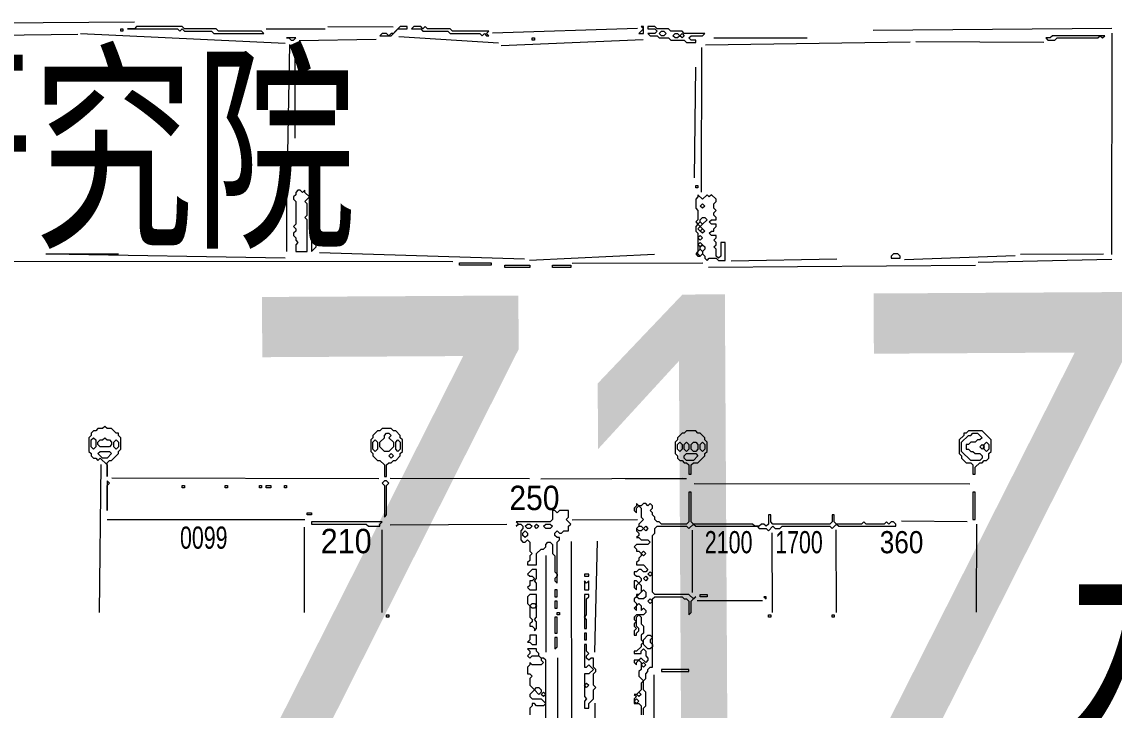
# Model space of a CAD drawing. Extents: x -538 to 2048, y 10 to 1392.
# Drawn here: x 723.5 to 1204.1, y 1067 to 1370.1 of the extents above; entities that cross this region are included whole.
import ezdxf

# ---------------------------------------------------------------- set-up
doc = ezdxf.new("R2010")
doc.units = 0
for name, color, linetype, lineweight in [('OCR_TEXT', 6, 'Continuous', 0), ('TRACE_CURVE', 6, 'Continuous', 0), ('TRACE_STRAIGHT', 5, 'Continuous', 0), ('TRACE_TEXT_SYMBOL', 6, 'Continuous', 0)]:
    doc.layers.add(name, color=color, linetype=linetype, lineweight=lineweight)
doc.styles.add('wqy-unicode', font='wqy-unicode.lff')

msp = doc.modelspace()

# ---------------------------------------------------------------- linework, layer by layer
at = {"layer": 'TRACE_CURVE', "color": 6}
for points in [[(1017, 1163), (1017, 1150), (1016, 1149), (1005, 1149), (1004, 1150), (1003, 1150), (1002, 1151), (1002, 1152), (1001, 1153), (1001, 1154), (1000, 1155), (1001, 1156), (1001, 1157), (1000, 1158), (999, 1157), (998, 1158), (997, 1158), (996, 1157), (995, 1157), (994, 1158), (994, 1157), (993, 1156), (993, 1155), (994, 1154), (994, 1156), (995, 1157), (996, 1156), (996, 1152), (997, 1151), (995, 1149), (995, 1148), (994, 1147), (994, 1146), (995, 1145), (995, 1144), (994, 1143), (995, 1143), (996, 1142), (999, 1142), (1000, 1141), (999, 1140), (994, 1140), (993, 1139), (994, 1138), (994, 1137), (995, 1137), (996, 1136), (996, 1135), (995, 1134), (995, 1133), (994, 1132), (994, 1131), (997, 1131), (999, 1129), (998, 1128), (997, 1128), (996, 1129), (995, 1129), (994, 1128), (993, 1128), (993, 1127), (994, 1126), (995, 1126), (996, 1125)], [(1016, 1148), (1017, 1147), (1019, 1149), (1020, 1148), (1047, 1148), (1048, 1147), (1051, 1147), (1052, 1146), (1054, 1148), (1055, 1147), (1057, 1147), (1058, 1148), (1079, 1148), (1080, 1147), (1082, 1149), (1083, 1148), (1108, 1148), (1108, 1149), (1107, 1150), (1106, 1150), (1105, 1149), (1104, 1150), (1103, 1149), (1095, 1149), (1094, 1150), (1093, 1149), (1082, 1149), (1081, 1150), (1081, 1153), (1080, 1153), (1080, 1150), (1079, 1149), (1054, 1149), (1053, 1150), (1053, 1153), (1052, 1153), (1052, 1149), (1051, 1148), (1050, 1149), (1049, 1149), (1048, 1148), (1046, 1148), (1045, 1149), (1019, 1149), (1018, 1150), (1018, 1163), (1017, 1163)], [(997, 1065), (997, 1068), (998, 1069), (998, 1075), (997, 1076), (997, 1080), (998, 1081), (998, 1083), (999, 1084), (999, 1085), (1000, 1086), (1001, 1086), (1001, 1116), (1002, 1117), (1014, 1117), (1015, 1116), (1016, 1116), (1017, 1115), (1017, 1109), (1018, 1110), (1018, 1115), (1020, 1117), (1019, 1116), (1017, 1118), (1002, 1118), (1001, 1119), (1001, 1144), (1002, 1145), (1002, 1147), (1003, 1148), (1016, 1148)], [(996, 1125), (996, 1124), (995, 1123), (994, 1124), (993, 1124), (993, 1121), (994, 1120), (994, 1122), (995, 1123), (996, 1122), (996, 1119), (995, 1118), (994, 1118), (994, 1117), (993, 1116), (993, 1115), (994, 1114), (994, 1113), (993, 1112), (994, 1111), (994, 1113), (995, 1114), (996, 1113), (996, 1111), (997, 1112), (998, 1111), (998, 1110), (997, 1109), (994, 1109), (993, 1108), (993, 1107), (994, 1106), (993, 1105), (993, 1104), (994, 1103), (993, 1102), (993, 1100), (994, 1100), (994, 1101), (995, 1102), (995, 1103), (994, 1104), (994, 1108), (995, 1109), (996, 1108), (996, 1105), (997, 1104), (997, 1101), (996, 1100), (996, 1098), (997, 1097), (996, 1096), (996, 1095), (994, 1093), (993, 1093), (993, 1092), (996, 1092), (996, 1093), (997, 1094), (998, 1093), (998, 1091), (999, 1090), (999, 1089), (998, 1088)], [(998, 1088), (996, 1090), (995, 1089), (993, 1089), (993, 1088), (994, 1087), (994, 1088), (995, 1089), (996, 1088), (996, 1085), (995, 1084), (995, 1082), (997, 1080), (996, 1079), (996, 1076), (994, 1074), (993, 1074), (994, 1073), (993, 1072), (993, 1070), (995, 1070), (996, 1069), (996, 1065)]]:
    msp.add_lwpolyline(points, dxfattribs=at)
for points in [[(994, 1147), (995, 1148), (996, 1148), (997, 1147), (996, 1146), (995, 1146)], [(997, 1147), (998, 1148), (999, 1147), (998, 1146)], [(996, 1136), (997, 1137), (998, 1136), (997, 1135)], [(997, 1125), (998, 1126), (999, 1125), (998, 1124)], [(999, 1127), (1000, 1128), (1001, 1127), (1000, 1126)], [(997, 1120), (998, 1119), (998, 1117), (997, 1116), (995, 1116), (994, 1117)], [(999, 1115), (1000, 1116), (1001, 1115), (1000, 1114)], [(999, 1100), (1000, 1100), (1001, 1099), (1000, 1098), (1000, 1097), (1001, 1096), (1001, 1095), (1000, 1094), (999, 1094), (997, 1096), (997, 1098)], [(996, 1087), (997, 1088), (998, 1087), (997, 1086)], [(993, 1071), (994, 1072), (995, 1071), (994, 1070)], [(994, 1074), (995, 1075), (996, 1074), (995, 1073)]]:
    msp.add_lwpolyline(points, close=True, dxfattribs=at)
at = {"layer": 'TRACE_STRAIGHT', "color": 5}
for p, q in [((671.62, 1369.4), (773.13, 1370.11)), ((749.37, 1365), (839.4, 1360.71)), ((831, 1367), (857, 1367)), ((858.12, 1367.99), (886.88, 1367.84)), ((930.58, 1365.29), (994.38, 1367.38)), ((1098.11, 1366.44), (1203.14, 1367.36)), ((1203.1, 1267.63), (1203.25, 1365.12)), ((666.85, 1363.65), (748.13, 1364.64)), ((845.59, 1361.83), (879.38, 1362.54)), ((889.36, 1363.62), (933.25, 1360.8)), ((934.34, 1359.74), (996.89, 1362.34)), ((1024.36, 1359.97), (1114.39, 1361.25)), ((1028, 1363), (1069, 1363)), ((1116.87, 1361.43), (1173.13, 1361.18)), ((840.18, 1296.36), (841.4, 1360.13)), ((843.57, 1360.13), (843.62, 1318.87)), ((1022.52, 1295.12), (1022.67, 1358.88)), ((1019.51, 1301.36), (1020.11, 1350.13)), ((840, 1309), (840, 1269)), ((619.38, 1264.77), (913.13, 1264.65)), ((734, 1268), (766, 1268)), ((735.61, 1267.93), (839.37, 1266.17)), ((854.41, 1268.6), (944.65, 1265.73)), ((946.81, 1265.12), (1001.93, 1267.81)), ((965.62, 1263.85), (1023.12, 1264.05)), ((1035.61, 1264.92), (1082.15, 1265.7)), ((1111.86, 1265.5), (1160.64, 1267.26)), ((1144.34, 1264.25), (1203.11, 1265.62)), ((1162.86, 1267.86), (1199.38, 1268.01)), ((1025.62, 1262.06), (1143.13, 1263.01)), ((757.7, 1110.12), (758.34, 1175.14)), ((763.12, 1169.3), (880.63, 1169.04)), ((885.63, 1169.14), (946.88, 1169.12)), ((951.87, 1168.92), (1014.38, 1169.22)), ((989, 1169), (1016, 1169)), ((1019.37, 1166.86), (1140.62, 1166.67)), ((761, 1151), (848, 1151)), ((885.63, 1148.72), (936.89, 1148.89)), ((965.62, 1150.85), (994.38, 1150.95)), ((1110.61, 1150.45), (1139.39, 1150.08)), ((1143.61, 1110.13), (1143.64, 1148.88)), ((847.82, 1110.12), (847.89, 1147.63)), ((881.99, 1110.12), (882.08, 1146.38)), ((1018.58, 1118.87), (1018.58, 1146.37)), ((1053.57, 1145.13), (1053.62, 1110.12)), ((1081.67, 1146.38), (1081.75, 1110.12)), ((965.27, 1141.38), (965.29, 1042.62)), ((975.63, 1092.62), (976.84, 1141.41)), ((954.2, 1092.63), (954.23, 1135.13)), ((1020.62, 1115.36), (1049.38, 1115.28)), ((959.18, 1090.13), (959.24, 1042.63)), ((1001.51, 1082.63), (1001.67, 1051.37)), ((975.58, 1070.14), (976.07, 1037.61))]:
    msp.add_line(p, q, dxfattribs=at)
at = {"layer": 'TRACE_TEXT_SYMBOL', "color": 6}
for points in [[(767, 1367), (768, 1367), (768, 1366), (767, 1366)], [(774, 1368), (773, 1367), (770, 1367), (792, 1367), (793, 1366), (794, 1367), (795, 1366), (807, 1366), (808, 1365), (830, 1365), (829, 1366), (810, 1366), (809, 1367), (795, 1367), (794, 1368)], [(890, 1368), (887, 1365), (886, 1365), (885, 1364), (884, 1365), (882, 1365), (881, 1364), (886, 1364), (889, 1367), (893, 1367), (893, 1368)], [(896, 1368), (895, 1367), (899, 1367), (900, 1366), (911, 1366), (912, 1365), (925, 1365), (926, 1364), (927, 1365), (928, 1364), (929, 1364), (928, 1365), (929, 1366), (913, 1366), (912, 1367), (902, 1367), (901, 1368), (900, 1367), (899, 1368)], [(996, 1368), (997, 1367), (995, 1365), (997, 1365), (997, 1368)], [(999, 1368), (999, 1367), (1002, 1367), (1003, 1366), (1002, 1365), (999, 1365), (1000, 1364), (1003, 1364), (1004, 1363), (1008, 1363), (1009, 1362), (1015, 1362), (1016, 1361), (1020, 1361), (1020, 1362), (1018, 1362), (1017, 1363), (1018, 1364), (1023, 1364), (1024, 1365), (1015, 1365), (1014, 1366), (1009, 1366), (1008, 1367), (1003, 1367), (1002, 1368)], [(1004, 1365), (1005, 1366), (1006, 1366), (1007, 1365), (1006, 1364), (1005, 1364)], [(1010, 1364), (1011, 1365), (1012, 1365), (1013, 1364), (1012, 1363), (1011, 1363)], [(1013, 1364), (1014, 1365), (1015, 1364), (1014, 1363)], [(840, 1363), (841, 1363), (842, 1362), (843, 1362), (844, 1363)], [(948, 1363), (949, 1363), (949, 1362), (948, 1362)], [(1177, 1364), (1176, 1363), (1174, 1363), (1175, 1362), (1178, 1362), (1179, 1363), (1197, 1363), (1198, 1364), (1199, 1363), (1200, 1364)], [(1020, 1298), (1021, 1298), (1021, 1297), (1020, 1297)], [(845, 1296), (844, 1295), (844, 1294), (843, 1293), (843, 1292), (844, 1291), (844, 1281), (843, 1280), (844, 1279), (844, 1278), (843, 1277), (843, 1276), (844, 1275), (844, 1274), (845, 1273), (844, 1272), (844, 1269), (849, 1269), (849, 1283), (848, 1284), (849, 1285), (849, 1290), (848, 1291), (850, 1293), (851, 1292), (851, 1269), (853, 1271), (853, 1277), (854, 1278), (854, 1279), (853, 1280), (853, 1281), (854, 1282), (854, 1293), (853, 1293), (852, 1294), (851, 1294), (850, 1293), (848, 1295), (848, 1296), (847, 1295), (846, 1296)], [(1021, 1294), (1021, 1293), (1020, 1292), (1020, 1288), (1021, 1287), (1021, 1283), (1020, 1282), (1021, 1281), (1020, 1280), (1020, 1278), (1021, 1277), (1021, 1269), (1020, 1268), (1021, 1267), (1022, 1267), (1023, 1268), (1024, 1267), (1024, 1266), (1025, 1265), (1026, 1266), (1029, 1266), (1030, 1265), (1033, 1265), (1033, 1273), (1031, 1273), (1031, 1267), (1030, 1266), (1029, 1267), (1029, 1270), (1028, 1271), (1029, 1272), (1029, 1273), (1028, 1274), (1029, 1275), (1029, 1276), (1027, 1276), (1026, 1277), (1027, 1278), (1028, 1278), (1028, 1279), (1029, 1280), (1029, 1281), (1027, 1281), (1026, 1282), (1027, 1283), (1029, 1283), (1029, 1284), (1028, 1285), (1028, 1286), (1029, 1287), (1028, 1288), (1028, 1290), (1029, 1291), (1029, 1292), (1027, 1294), (1026, 1293), (1025, 1294), (1023, 1292)], [(1022, 1289), (1023, 1290), (1024, 1289), (1023, 1288)], [(1022, 1283), (1023, 1284), (1024, 1284), (1025, 1283), (1023, 1281), (1022, 1282)], [(1021, 1281), (1022, 1282), (1023, 1281), (1022, 1280)], [(1021, 1279), (1022, 1280), (1023, 1279), (1022, 1278)], [(1022, 1278), (1023, 1279), (1024, 1278), (1023, 1277)], [(1021, 1275), (1022, 1276), (1023, 1275), (1022, 1274)], [(1021, 1272), (1022, 1273), (1023, 1272), (1022, 1271)], [(1021, 1269), (1022, 1270), (1023, 1269), (1023, 1268), (1022, 1267), (1021, 1268)], [(1022, 1271), (1023, 1272), (1024, 1271), (1024, 1270), (1023, 1269), (1022, 1270)], [(1107, 1268), (1106, 1267), (1106, 1266), (1110, 1266), (1110, 1267), (1109, 1268)], [(916, 1264), (930, 1264), (930, 1263), (916, 1263)], [(936, 1263), (947, 1263), (947, 1262), (936, 1262)], [(957, 1263), (965, 1263), (965, 1262), (957, 1262)], [(760, 1192), (759, 1191), (757, 1191), (756, 1190), (755, 1190), (754, 1189), (754, 1188), (753, 1187), (753, 1181), (754, 1180), (754, 1179), (755, 1178), (756, 1178), (757, 1177), (758, 1178), (761, 1175), (761, 1170), (761, 1176), (762, 1177), (763, 1177), (766, 1180), (766, 1181), (767, 1182), (767, 1187), (766, 1188), (766, 1189), (765, 1189), (763, 1191), (761, 1191)], [(882, 1191), (881, 1190), (880, 1190), (878, 1188), (878, 1187), (877, 1186), (877, 1181), (878, 1180), (878, 1179), (880, 1177), (881, 1177), (883, 1175), (883, 1170), (884, 1170), (884, 1175), (885, 1176), (886, 1176), (887, 1177), (888, 1177), (890, 1179), (890, 1180), (891, 1181), (891, 1186), (890, 1187), (890, 1188), (888, 1190), (887, 1190), (886, 1191)], [(883, 1188), (884, 1189), (885, 1189), (886, 1188), (885, 1187), (887, 1185), (887, 1183), (885, 1181), (883, 1181), (881, 1183), (881, 1185), (883, 1187)], [(1016, 1190), (1015, 1189), (1014, 1189), (1012, 1187), (1012, 1186), (1011, 1185), (1011, 1180), (1012, 1179), (1012, 1178), (1013, 1177), (1014, 1177), (1015, 1176), (1016, 1176), (1017, 1175), (1017, 1171), (1018, 1171), (1018, 1175), (1019, 1176), (1021, 1176), (1024, 1179), (1024, 1180), (1025, 1181), (1025, 1185), (1024, 1186), (1024, 1187), (1022, 1189), (1021, 1189), (1020, 1190)], [(1140, 1190), (1139, 1189), (1138, 1189), (1138, 1188), (1136, 1186), (1136, 1180), (1137, 1179), (1137, 1178), (1139, 1176), (1141, 1176), (1142, 1175), (1142, 1171), (1143, 1171), (1143, 1174), (1145, 1176), (1146, 1176), (1147, 1177), (1148, 1177), (1149, 1178), (1149, 1180), (1150, 1181), (1150, 1186), (1146, 1190)], [(1141, 1188), (1142, 1189), (1144, 1189), (1146, 1187), (1145, 1186), (1144, 1186), (1143, 1185), (1141, 1185), (1140, 1184), (1139, 1184), (1139, 1182), (1140, 1182), (1141, 1181), (1142, 1181), (1143, 1180), (1145, 1180), (1146, 1179), (1146, 1178), (1145, 1177), (1141, 1177), (1137, 1181), (1137, 1185), (1140, 1188)], [(754, 1186), (755, 1187), (756, 1186), (756, 1183), (755, 1182), (754, 1183)], [(759, 1186), (760, 1187), (761, 1186), (762, 1186), (763, 1185), (763, 1184), (762, 1183), (758, 1183), (757, 1184), (757, 1185), (758, 1186)], [(764, 1185), (765, 1186), (766, 1185), (766, 1183), (765, 1182), (764, 1183)], [(878, 1185), (879, 1186), (880, 1185), (880, 1182), (879, 1181), (878, 1182)], [(888, 1185), (889, 1186), (890, 1185), (890, 1182), (889, 1181), (888, 1182)], [(1012, 1184), (1013, 1185), (1014, 1184), (1014, 1182), (1013, 1181), (1012, 1182)], [(1015, 1184), (1016, 1185), (1017, 1184), (1017, 1182), (1016, 1181), (1015, 1182)], [(1018, 1184), (1019, 1185), (1020, 1185), (1021, 1184), (1021, 1182), (1020, 1181), (1019, 1181), (1018, 1182)], [(1022, 1184), (1023, 1185), (1024, 1184), (1024, 1182), (1023, 1181), (1022, 1182)], [(1145, 1183), (1146, 1184), (1147, 1183), (1146, 1182)], [(1147, 1184), (1148, 1185), (1149, 1184), (1149, 1182), (1148, 1181), (1147, 1182)], [(757, 1180), (758, 1181), (762, 1181), (763, 1180), (761, 1178), (759, 1178)], [(885, 1179), (886, 1180), (887, 1179), (886, 1178)], [(1015, 1179), (1016, 1180), (1020, 1180), (1021, 1179), (1019, 1177), (1016, 1177), (1015, 1178)], [(761, 1168), (761, 1155), (761, 1166), (762, 1167)], [(883, 1168), (882, 1167), (883, 1166), (883, 1152), (884, 1153), (884, 1166), (885, 1167), (884, 1168)], [(794, 1166), (795, 1166), (795, 1165), (794, 1165)], [(813, 1166), (814, 1166), (814, 1165), (813, 1165)], [(828, 1166), (829, 1166), (829, 1165), (828, 1165)], [(831, 1166), (833, 1166), (833, 1165), (831, 1165)], [(839, 1166), (840, 1166), (840, 1165), (839, 1165)], [(1142, 1163), (1142, 1151), (1143, 1151), (1143, 1163)], [(849, 1154), (851, 1154), (851, 1153), (849, 1153)], [(957, 1155), (957, 1151), (956, 1150), (941, 1150), (942, 1149), (941, 1148), (942, 1149), (943, 1149), (944, 1148), (944, 1147), (943, 1146), (943, 1142), (944, 1141), (945, 1141), (946, 1142), (947, 1141), (947, 1137), (948, 1136), (947, 1135), (947, 1133), (946, 1132), (946, 1131), (950, 1131), (950, 1136), (952, 1138), (953, 1138), (954, 1139), (954, 1140), (955, 1141), (956, 1141), (957, 1140), (957, 1136), (958, 1135), (958, 1128), (959, 1127), (959, 1126), (958, 1125), (958, 1124), (959, 1123), (959, 1141), (960, 1142), (960, 1143), (959, 1143), (958, 1144), (958, 1145), (959, 1146), (960, 1145), (961, 1145), (962, 1146), (964, 1146), (964, 1148), (965, 1149), (963, 1151), (964, 1152), (964, 1155), (960, 1155), (959, 1154), (958, 1155)], [(851, 1150), (851, 1149), (875, 1149), (876, 1148), (881, 1148), (881, 1149), (882, 1150)], [(945, 1148), (946, 1149), (947, 1149), (948, 1148), (947, 1147), (946, 1147)], [(949, 1148), (950, 1149), (951, 1148), (950, 1147)], [(953, 1148), (954, 1149), (956, 1149), (957, 1148), (956, 1147), (954, 1147)], [(944, 1145), (945, 1146), (946, 1145), (946, 1144), (945, 1143), (944, 1144)], [(948, 1129), (946, 1127), (947, 1126), (948, 1126), (949, 1125), (948, 1124), (947, 1124), (947, 1122), (946, 1121), (947, 1120), (950, 1120), (950, 1123), (949, 1124), (950, 1125), (950, 1129)], [(971, 1127), (971, 1126), (973, 1126), (973, 1127)], [(958, 1120), (958, 1117), (959, 1117), (959, 1120)], [(971, 1124), (971, 1120), (973, 1120), (973, 1124), (972, 1123)], [(947, 1118), (946, 1117), (946, 1114), (947, 1113), (947, 1108), (948, 1107), (948, 1106), (947, 1105), (947, 1104), (948, 1104), (949, 1103), (949, 1102), (950, 1103), (950, 1106), (949, 1107), (950, 1108), (950, 1118)], [(971, 1118), (971, 1103), (972, 1103), (972, 1107), (971, 1108), (972, 1109), (972, 1116), (973, 1117), (973, 1118)], [(1022, 1118), (1025, 1118), (1025, 1117), (1022, 1117)], [(1050, 1117), (1051, 1116), (1051, 1117)], [(947, 1113), (948, 1114), (949, 1114), (950, 1113), (949, 1112), (948, 1112)], [(958, 1115), (958, 1112), (959, 1112), (959, 1115)], [(884, 1109), (885, 1109), (885, 1108), (884, 1108)], [(958, 1108), (958, 1101), (959, 1101), (959, 1108)], [(959, 1110), (960, 1110), (960, 1109), (959, 1109)], [(1052, 1109), (1053, 1109), (1053, 1108), (1052, 1108)], [(1080, 1109), (1081, 1109), (1081, 1108), (1080, 1108)], [(971, 1101), (971, 1098), (972, 1098), (972, 1101)], [(947, 1100), (947, 1098), (946, 1097), (947, 1097), (948, 1096), (950, 1096), (950, 1100)], [(958, 1099), (958, 1094), (959, 1095), (959, 1099)], [(971, 1096), (971, 1086), (972, 1086), (973, 1087), (975, 1085), (973, 1083), (971, 1083), (971, 1073), (972, 1072), (971, 1071), (971, 1068), (973, 1068), (973, 1070), (975, 1072), (975, 1076), (976, 1077), (975, 1078), (975, 1083), (976, 1084), (976, 1085), (975, 1086), (975, 1090), (974, 1090), (973, 1089), (972, 1090), (972, 1091), (973, 1092), (972, 1093), (972, 1096)], [(1005, 1085), (1005, 1084), (1017, 1084), (1017, 1085)], [(949, 1076), (950, 1077), (951, 1077), (952, 1076), (952, 1075), (951, 1074)], [(971, 1078), (972, 1079), (973, 1078), (972, 1077)], [(952, 1074), (953, 1075), (954, 1074), (953, 1073)]]:
    msp.add_lwpolyline(points, close=True, dxfattribs=at)
for points in [[(946, 1094), (947, 1093), (947, 1092), (946, 1091), (947, 1090), (948, 1091), (951, 1091), (952, 1090), (952, 1089), (953, 1088), (952, 1087), (948, 1087), (947, 1088), (947, 1087), (946, 1086), (946, 1083), (947, 1083), (948, 1082), (947, 1081), (947, 1078), (949, 1076), (947, 1074), (947, 1073), (948, 1072), (952, 1072), (954, 1070), (953, 1069), (950, 1069), (949, 1070), (948, 1070), (948, 1069), (947, 1068), (947, 1065)], [(951, 1091), (951, 1092), (950, 1093), (950, 1094), (946, 1094)], [(954, 1041), (954, 1089), (953, 1090), (952, 1090), (951, 1091)]]:
    msp.add_lwpolyline(points, dxfattribs=at)

# ---------------------------------------------------------------- texts
at = {"layer": 'OCR_TEXT', "color": 6, "style": 'wqy-unicode'}
for s, height, width, p in [('无锡市建筑设计研究院', 72.593, 0.72, (157.77, 1277.92)), ('250', 10.738, 0.921889, (938, 1155.14)), ('水流、信号', 87.918, 0.72, (1182.5, 1052.36)), ('0099', 9.761, 0.72, (793.1, 1138.13)), ('210', 10.738, 0.936289, (855, 1136.14)), ('2100', 9.761, 0.723261, (1024, 1136.13)), ('1700', 9.761, 0.72, (1054.99, 1136.13)), ('360', 9.761, 0.880382, (1101, 1136.13))]:
    msp.add_text(s, height=height, dxfattribs=dict(at, width=width)).set_placement(p)
at = {"layer": 'OCR_TEXT', "color": 6, "style": 'wqy-unicode', "width": 0.72}
msp.add_text('Z1Z2无道压', height=239.509, rotation=0.3293, dxfattribs=at).set_placement((814.99, 1009.37))

doc.saveas('drawing.dxf')
